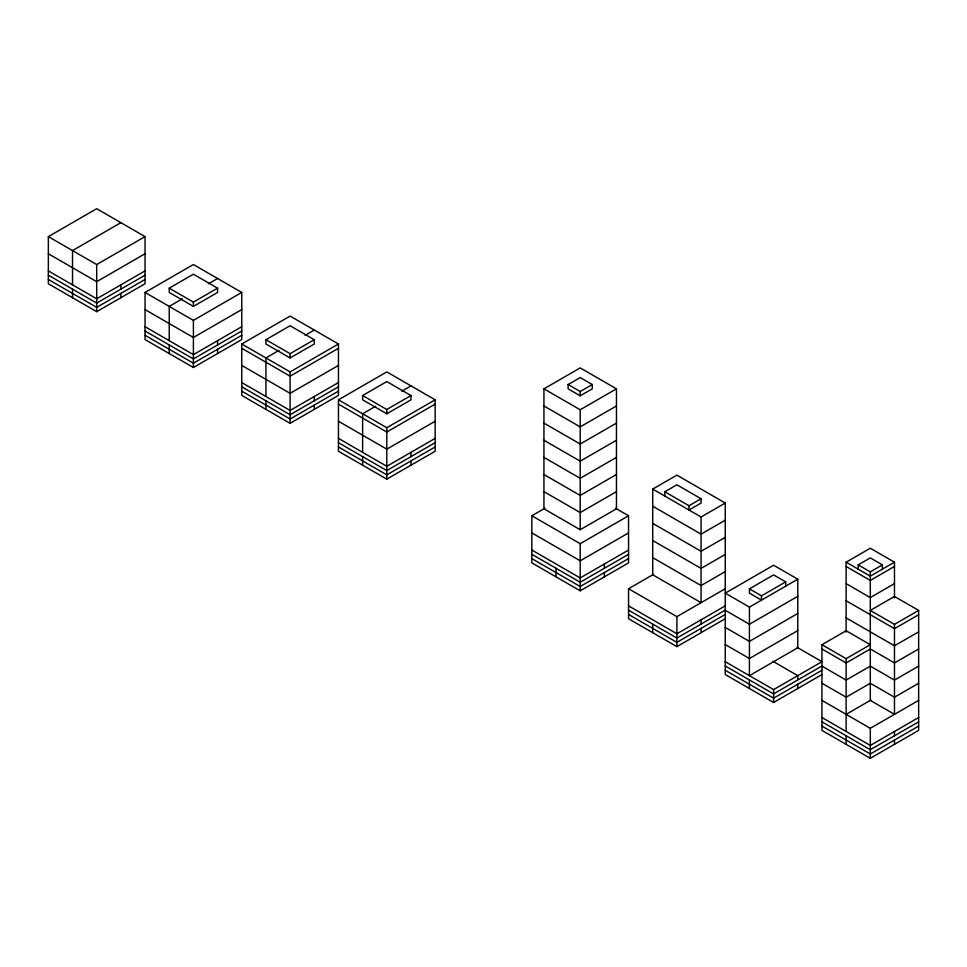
<?xml version="1.0" encoding="UTF-8"?>
<svg xmlns="http://www.w3.org/2000/svg" width="967" height="967" viewBox="0 0 967 967"><rect width="100%" height="100%" fill="white"/><g stroke="black" fill="none" stroke-linecap="round" stroke-linejoin="round"><path stroke-width="1.45" d="M48.35 236.625L96.7 208.703L145.05 236.625L145.05 283.742L96.7 311.664L48.35 283.742L48.35 236.625L96.7 264.535L145.05 236.625M120.875 222.664L72.525 250.574L72.525 284.854M145.05 253.753L96.7 281.675L48.35 253.753M145.05 270.893L96.7 298.803L48.35 270.893M145.05 275.184L96.7 303.094L48.35 275.184M145.05 279.463L96.7 307.373L48.35 279.463M145.05 292.445L193.4 264.535L241.75 292.445L241.75 339.574L193.4 367.496L145.05 339.574L145.05 292.445L193.4 320.367L241.75 292.445M169.225 288.166L193.4 274.205L217.575 288.166L217.575 292.445L193.4 306.406L169.225 292.445L169.225 288.166L193.4 302.127L217.575 288.166M182.292 298.863L169.225 306.406L169.225 340.686M208.425 283.778L217.575 278.496M241.75 309.585L193.4 337.495L145.05 309.585M241.75 326.725L193.4 354.635L145.05 326.725M241.75 331.004L193.4 358.926L145.05 331.004M241.75 335.295L193.4 363.205L145.05 335.295M241.75 343.998L290.1 316.076L338.45 343.998L338.45 395.406L290.1 423.316L241.75 395.406L241.75 343.998L290.1 371.908L338.45 343.998M265.925 339.707L290.1 325.746L314.275 339.707L314.275 343.998L290.1 357.947L265.925 343.998L265.925 339.707L290.1 353.668L314.275 339.707M278.992 350.405L265.925 357.947L265.925 396.506M305.125 335.319L314.275 330.037M338.45 348.277L290.1 376.187L241.75 348.277M338.45 365.417L290.1 393.327L241.75 365.417M338.45 382.557L290.1 410.467L241.75 382.557M338.45 386.836L290.1 414.746L241.75 386.836M338.45 391.115L290.1 419.037L241.75 391.115M338.45 399.818L386.8 371.908L435.15 399.818L435.15 451.238L386.8 479.148L338.45 451.238L338.45 399.818L386.8 427.74L435.15 399.818M362.625 395.539L386.8 381.578L410.975 395.539L410.975 399.818L386.8 413.779L362.625 399.818L362.625 395.539L386.8 409.5L410.975 395.539M375.692 406.237L362.625 413.779L362.625 452.338M401.825 391.151L410.975 385.869M435.15 404.109L386.8 432.019L338.45 404.109M435.15 421.249L386.8 449.159L338.45 421.249M435.15 438.377L386.8 466.299L338.45 438.377M435.15 442.668L386.8 470.578L338.45 442.668M435.15 446.947L386.8 474.87L338.45 446.947M543.938 388.831L580.2 367.895L616.462 388.831L616.462 508.787L580.2 529.723L543.938 508.787L543.938 388.831L580.2 409.766L616.462 388.831M568.112 384.54L580.2 377.565L592.288 384.54L592.288 388.831L580.2 395.805L568.112 388.831L568.112 384.54L580.2 391.514L592.288 384.54M616.462 405.959L580.2 426.894L543.938 405.959M616.462 423.099L580.2 444.034L543.938 423.099M616.462 440.239L580.2 461.174L543.938 440.239M616.462 457.379L580.2 478.314L543.938 457.379M615.483 508.219L628.55 515.762L628.55 562.891L580.2 590.813L531.85 562.891L531.85 515.762L544.917 508.219M616.462 474.507L580.2 495.442L543.938 474.507M616.462 491.647L580.2 512.583L543.938 491.647M725.25 503.045L701.075 517.007L701.075 602.695L652.725 574.773L652.725 489.084L676.9 475.135L725.25 503.045L725.25 674.555L773.6 702.465L821.95 674.555M664.812 491.78L676.9 484.805L701.075 498.767L701.075 503.045L688.987 510.02L688.987 505.741L664.812 491.78L664.812 496.071M531.85 515.762L580.2 543.684L628.55 515.762M628.55 532.902L580.2 560.812L531.85 532.902M688.987 505.741L701.075 498.767M628.55 550.042L580.2 577.952L531.85 550.042M628.55 554.321L580.2 582.243L531.85 554.321M628.55 558.612L580.2 586.522L531.85 558.612M725.25 520.186L701.075 534.135L652.725 506.225M725.25 618.723L676.9 646.633L628.55 618.723L628.55 588.734L653.378 574.398M725.25 537.326L701.075 551.275L652.725 523.365M725.25 554.454L701.075 568.415L652.725 540.505M725.25 571.594L701.075 585.555L652.725 557.633M628.55 588.734L676.9 616.644L725.25 588.734M785.688 581.892L761.513 595.841L761.513 600.132L749.425 593.146L749.425 588.867L773.6 574.906L785.688 581.892L785.688 586.171M725.25 605.874L676.9 633.784L628.55 605.874M725.25 610.153L676.9 638.063L628.55 610.153M725.25 614.444L676.9 642.354L628.55 614.444M749.425 607.107L797.775 579.197L797.775 647.745L749.425 675.655L749.425 607.107L725.25 593.146L773.6 565.236L797.775 579.197M846.125 632.164L846.125 562.19L870.3 548.229L894.475 562.19L894.475 597.896M797.775 596.325L749.425 624.247L725.25 610.286M858.212 569.164L858.212 564.885L870.3 557.899L882.388 564.885L882.388 569.164M797.775 613.465L749.425 641.387L725.25 627.426M858.212 564.885L870.3 571.86L882.388 564.885M894.475 562.19L870.3 576.151L846.125 562.19M894.475 566.469L870.3 580.43L846.125 566.469M797.775 630.605L749.425 658.515L725.25 644.566M894.475 583.609L870.3 597.57L846.125 583.609M821.95 644.699L846.125 630.738L870.3 644.699L846.125 658.648L821.95 644.699L821.95 730.375L870.3 758.297L918.65 730.375L918.65 610.419L894.475 596.458L870.3 610.419L894.475 624.38L918.65 610.419M725.25 661.694L773.6 689.616L821.95 661.694L797.122 647.358M821.95 665.985L773.6 693.895L725.25 665.985M821.95 670.264L773.6 698.186L725.25 670.264M918.65 614.71L894.475 628.659L846.125 600.749M918.65 631.838L894.475 645.799L846.125 617.889M918.65 648.978L894.475 662.939L870.3 648.978L846.125 662.939L821.95 648.978M918.65 666.118L894.475 680.079L870.3 666.118L846.125 680.079L821.95 666.118M846.125 714.347L870.953 700.011M918.65 683.258L894.475 697.207L870.3 683.258L846.125 697.207L821.95 683.258M821.95 700.386L870.3 728.308L918.65 700.386M918.65 717.526L870.3 745.448L821.95 717.526M918.65 721.817L870.3 749.727L821.95 721.817M918.65 726.096L870.3 754.006L821.95 726.096M652.725 489.084L701.075 517.007M749.425 588.867L761.513 595.841M772.947 661.319L797.775 675.655L797.775 679.946M894.475 624.38L894.475 714.347L870.3 700.386L870.3 571.86M894.475 731.487L894.475 735.766M894.475 740.057L894.475 744.336M870.3 728.308L870.3 758.297M846.125 658.648L846.125 731.487M846.125 735.766L846.125 744.336M797.775 684.225L797.775 688.504M773.6 689.616L773.6 702.465M749.425 679.946L749.425 688.504M701.075 619.823L701.075 624.114M701.075 628.393L701.075 632.684M676.9 616.644L676.9 646.633M652.725 624.114L652.725 632.684M604.375 564.003L604.375 568.282M604.375 572.561L604.375 576.852M580.2 391.514L580.2 395.805M580.2 409.766L580.2 529.723M580.2 543.684L580.2 590.813M556.025 568.282L556.025 576.852M410.975 452.338L410.975 456.617M410.975 460.908L410.975 465.187M386.8 409.5L386.8 413.779M386.8 427.74L386.8 479.148M362.625 456.617L362.625 465.187M314.275 396.506L314.275 400.797M314.275 405.076L314.275 409.367M290.1 353.668L290.1 357.947M290.1 371.908L290.1 423.316M265.925 400.797L265.925 409.367M217.575 340.686L217.575 344.965M217.575 349.244L217.575 353.535M193.4 302.127L193.4 306.406M193.4 320.367L193.4 367.496M169.225 344.965L169.225 353.535M120.875 284.854L120.875 289.133M120.875 293.424L120.875 297.703M96.7 264.535L96.7 311.664M72.525 289.133L72.525 297.703"/></g></svg>
